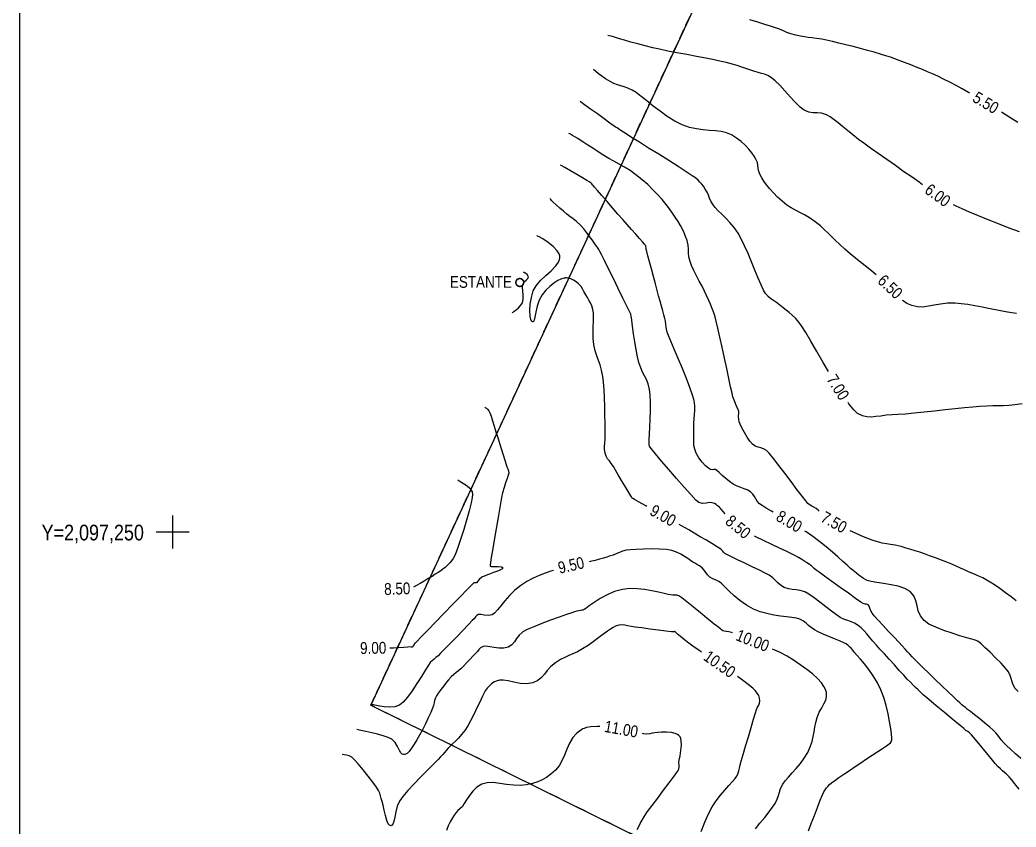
# Model space of a CAD drawing. Header units: metres. Extents: x 587880 to 588453, y 2097032 to 2097560.
# Drawn here: x 587880.5 to 588007.7, y 2097212.4 to 2097315.3 of the extents above; entities that cross this region are included whole.
import ezdxf

# ---------------------------------------------------------------- set-up
doc = ezdxf.new("R2010")
doc.units = ezdxf.units.M
doc.header["$LTSCALE"] = 5
doc.header["$MEASUREMENT"] = 0
doc.linetypes.add('DASHED2', pattern=[0.375, 0.25, -0.125])
for name, color, linetype in [('1', 7, 'Continuous'), ('CONT-MJR', 24, 'Continuous'), ('CONT-MNR', 44, 'Continuous'), ('COORDS', 7, 'Continuous'), ('ESTANTE', 7, 'Continuous'), ('POLIGONO DE ESCRITURAS', 7, 'DASHED2'), ('POLIGONO DE PROPIEDAD', 1, 'Continuous'), ('TEXTOS', 7, 'Continuous')]:
    doc.layers.add(name, color=color, linetype=linetype)
doc.styles.add('style1', font='ARIALN.TTF', dxfattribs={"height": 1.5})

# ---------------------------------------------------------------- blocks, each defined once
blk = doc.blocks.new('POLÍGONO ESCRITURA CUYUTLÁN')
for p, q in [((0, 63.29), (74.96, 353.15)), ((222.35, 0), (0, 63.29))]:
    blk.add_line(p, q)

msp = doc.modelspace()

# ---------------------------------------------------------------- linework, layer by layer
at = {"layer": '1'}
msp.add_line((587880.49, 2097031.558), (587880.49, 2097559.969), dxfattribs=at)
at = {"layer": 'CONT-MJR', "flags": 128}
for points, elevation in [([(587982.523, 2097252.672), (587982.409, 2097252.779), (587982.143, 2097252.998), (587981.847, 2097253.184), (587981.6, 2097253.308), (587981.361, 2097253.438), (587981.088, 2097253.646), (587980.823, 2097253.955), (587980.335, 2097254.583), (587979.687, 2097255.439), (587978.938, 2097256.435), (587978.149, 2097257.482), (587977.38, 2097258.49), (587976.692, 2097259.371), (587976.146, 2097260.035), (587975.801, 2097260.394), (587975.417, 2097260.627), (587975.058, 2097260.748), (587974.712, 2097260.833), (587974.364, 2097260.962), (587974.002, 2097261.211), (587973.669, 2097261.589), (587973.314, 2097262.113), (587972.969, 2097262.701), (587972.667, 2097263.272), (587972.439, 2097263.746), (587972.316, 2097264.043), (587972.246, 2097264.383), (587972.236, 2097264.676), (587972.238, 2097264.916), (587972.244, 2097265.087), (587972.256, 2097265.223), (587972.242, 2097265.39), (587972.177, 2097265.579), (587972.045, 2097265.884), (587971.873, 2097266.279), (587971.689, 2097266.736), (587971.518, 2097267.229), (587971.402, 2097267.686), (587971.219, 2097268.495), (587970.983, 2097269.573), (587970.712, 2097270.834), (587970.422, 2097272.191), (587970.127, 2097273.561), (587969.845, 2097274.857), (587969.591, 2097275.994), (587969.381, 2097276.887), (587969.231, 2097277.449), (587969.022, 2097278.09), (587968.836, 2097278.592), (587968.646, 2097279.045), (587968.426, 2097279.536), (587968.15, 2097280.152), (587967.887, 2097280.707), (587967.564, 2097281.336), (587967.21, 2097282.01), (587966.852, 2097282.695), (587966.519, 2097283.361), (587966.239, 2097283.977), (587966.041, 2097284.51), (587965.901, 2097285.111), (587965.854, 2097285.607), (587965.838, 2097286.069), (587965.79, 2097286.565), (587965.648, 2097287.164), (587965.472, 2097287.691), (587965.287, 2097288.17), (587965.078, 2097288.629), (587964.829, 2097289.096), (587964.526, 2097289.601), (587964.153, 2097290.171), (587963.814, 2097290.66), (587963.419, 2097291.2), (587962.968, 2097291.781), (587962.463, 2097292.392), (587961.907, 2097293.023), (587961.299, 2097293.664), (587960.643, 2097294.304), (587959.938, 2097294.933), (587959.134, 2097295.575), (587958.38, 2097296.105), (587957.665, 2097296.55), (587956.983, 2097296.937), (587956.324, 2097297.296), (587955.68, 2097297.653), (587955.042, 2097298.037), (587954.312, 2097298.504), (587953.625, 2097298.946), (587952.999, 2097299.349), (587952.456, 2097299.699), (587952.014, 2097299.981), (587951.695, 2097300.181), (587951.339, 2097300.394), (587951.027, 2097300.575), (587950.762, 2097300.726), (587950.546, 2097300.85)], 7.5), ([(588007.678, 2097241.215), (588007.037, 2097241.707), (588006.323, 2097242.243), (588005.598, 2097242.773), (588004.92, 2097243.246), (588004.349, 2097243.613), (588003.829, 2097243.914), (588003.394, 2097244.141), (588003, 2097244.326), (588002.599, 2097244.499), (588002.145, 2097244.691), (588001.591, 2097244.932), (588001.067, 2097245.167), (588000.545, 2097245.399), (588000.009, 2097245.634), (587999.441, 2097245.875), (587998.824, 2097246.128), (587998.14, 2097246.397), (587997.373, 2097246.687), (587996.616, 2097246.966), (587995.951, 2097247.204), (587995.35, 2097247.411), (587994.781, 2097247.598), (587994.214, 2097247.773), (587993.619, 2097247.947), (587992.965, 2097248.129), (587992.239, 2097248.305), (587991.638, 2097248.415), (587991.102, 2097248.497), (587990.569, 2097248.588), (587989.979, 2097248.725), (587989.271, 2097248.945), (587988.617, 2097249.195), (587987.864, 2097249.518), (587987.059, 2097249.889), (587986.487, 2097250.166)], 7.5), ([(587971.443, 2097237.121), (587971.336, 2097237.158), (587970.978, 2097237.254), (587970.651, 2097237.315), (587970.385, 2097237.36), (587970.214, 2097237.407), (587970.058, 2097237.515), (587969.912, 2097237.648), (587969.732, 2097237.782), (587969.478, 2097237.969), (587969.172, 2097238.2), (587968.839, 2097238.472), (587968.198, 2097239.004), (587967.371, 2097239.689), (587966.477, 2097240.423), (587965.638, 2097241.099), (587964.975, 2097241.611), (587964.608, 2097241.854), (587964.333, 2097241.937), (587964.101, 2097241.956), (587963.858, 2097241.952), (587963.555, 2097241.967), (587963.251, 2097242.03), (587962.72, 2097242.16), (587962.008, 2097242.327), (587961.164, 2097242.502), (587960.233, 2097242.654), (587959.264, 2097242.753), (587958.302, 2097242.77), (587957.395, 2097242.674), (587956.408, 2097242.399), (587955.452, 2097241.988), (587954.564, 2097241.503), (587953.786, 2097241.009), (587953.157, 2097240.567), (587952.717, 2097240.243), (587952.506, 2097240.098), (587952.347, 2097240.041), (587952.216, 2097240.006), (587952.05, 2097239.967), (587951.835, 2097239.924), (587951.584, 2097239.878), (587951.282, 2097239.803), (587950.944, 2097239.692), (587950.25, 2097239.456), (587949.31, 2097239.128), (587948.232, 2097238.74), (587947.123, 2097238.327), (587946.091, 2097237.921), (587945.246, 2097237.555), (587944.694, 2097237.263), (587944.217, 2097236.851), (587943.897, 2097236.416), (587943.626, 2097235.993), (587943.296, 2097235.614), (587942.8, 2097235.313), (587942.247, 2097235.187), (587941.641, 2097235.192), (587941.029, 2097235.271), (587940.458, 2097235.368), (587939.975, 2097235.427), (587939.626, 2097235.392), (587939.305, 2097235.22), (587939.085, 2097235.006), (587938.882, 2097234.75), (587938.613, 2097234.449), (587938.31, 2097234.14), (587937.947, 2097233.758), (587937.557, 2097233.344), (587937.169, 2097232.943), (587936.817, 2097232.596), (587936.462, 2097232.286), (587936.171, 2097232.06), (587935.884, 2097231.83), (587935.542, 2097231.509), (587935.212, 2097231.158), (587934.96, 2097230.858), (587934.724, 2097230.549), (587934.443, 2097230.17), (587934.142, 2097229.771), (587933.889, 2097229.426), (587933.684, 2097229.117), (587933.53, 2097228.824), (587933.425, 2097228.497), (587933.383, 2097228.218), (587933.298, 2097227.88), (587933.166, 2097227.541), (587932.932, 2097226.981), (587932.622, 2097226.278), (587932.262, 2097225.51), (587931.879, 2097224.755), (587931.499, 2097224.09), (587931.143, 2097223.494), (587930.81, 2097222.919), (587930.491, 2097222.404), (587930.176, 2097221.988), (587929.921, 2097221.752), (587929.725, 2097221.645), (587929.59, 2097221.612), (587929.521, 2097221.608), (587929.442, 2097221.614), (587929.3, 2097221.663), (587929.124, 2097221.814), (587928.928, 2097222.125), (587928.693, 2097222.618), (587928.397, 2097223.13), (587927.964, 2097223.556), (587927.492, 2097223.794), (587926.868, 2097224.011), (587926.151, 2097224.207), (587925.397, 2097224.383), (587924.666, 2097224.542), (587924.015, 2097224.684), (587923.502, 2097224.811)], 10), ([(587974.378, 2097212.131), (587974.965, 2097212.856), (587975.564, 2097213.598), (587976.121, 2097214.302), (587976.58, 2097214.915), (587976.889, 2097215.382), (587977.155, 2097215.925), (587977.315, 2097216.385), (587977.44, 2097216.817), (587977.601, 2097217.276), (587977.87, 2097217.816), (587978.181, 2097218.261), (587978.595, 2097218.744), (587979.08, 2097219.268), (587979.602, 2097219.839), (587980.127, 2097220.461), (587980.621, 2097221.138), (587981.051, 2097221.874), (587981.378, 2097222.606), (587981.606, 2097223.278), (587981.764, 2097223.906), (587981.881, 2097224.508), (587981.985, 2097225.099), (587982.105, 2097225.697), (587982.27, 2097226.319), (587982.536, 2097226.995), (587982.84, 2097227.561), (587983.131, 2097228.063), (587983.357, 2097228.548), (587983.458, 2097228.953), (587983.469, 2097229.284), (587983.44, 2097229.522), (587983.414, 2097229.648), (587983.384, 2097229.758), (587983.303, 2097229.978), (587983.132, 2097230.31), (587982.818, 2097230.757), (587982.301, 2097231.321), (587981.665, 2097231.893), (587980.929, 2097232.474), (587980.112, 2097233.064), (587979.234, 2097233.664), (587978.425, 2097234.15), (587977.444, 2097234.656), (587976.577, 2097235.06)], 10)]:
    msp.add_lwpolyline(points, dxfattribs=dict(at, elevation=elevation))
at = {"layer": 'CONT-MNR', "flags": 128}
for points, elevation in [([(588001.77, 2097305.954), (588001.561, 2097306.075), (588000.773, 2097306.521), (588000.01, 2097306.939), (587999.27, 2097307.328), (587998.408, 2097307.765), (587997.667, 2097308.127), (587997.002, 2097308.436), (587996.368, 2097308.714), (587995.72, 2097308.984), (587995.014, 2097309.268), (587994.204, 2097309.587), (587993.412, 2097309.897), (587992.75, 2097310.15), (587992.166, 2097310.363), (587991.605, 2097310.556), (587991.013, 2097310.747), (587990.336, 2097310.954), (587989.52, 2097311.197), (587988.688, 2097311.434), (587987.793, 2097311.675), (587986.867, 2097311.914), (587985.94, 2097312.144), (587985.043, 2097312.359), (587984.209, 2097312.552), (587983.467, 2097312.716), (587982.849, 2097312.845), (587982.186, 2097312.961), (587981.621, 2097313.035), (587981.115, 2097313.088), (587980.628, 2097313.144), (587980.118, 2097313.225), (587979.545, 2097313.353), (587978.904, 2097313.54), (587978.405, 2097313.724), (587977.955, 2097313.914), (587977.462, 2097314.121), (587976.832, 2097314.352), (587976.304, 2097314.523), (587975.567, 2097314.749), (587974.674, 2097315.018), (587973.678, 2097315.317)], 5.5), ([(587995.726, 2097294.301), (587995.28, 2097294.61), (587994.373, 2097295.242), (587993.347, 2097295.96), (587992.252, 2097296.729), (587991.141, 2097297.511), (587990.063, 2097298.272), (587989.072, 2097298.977), (587988.217, 2097299.588), (587987.55, 2097300.071), (587986.798, 2097300.644), (587986.121, 2097301.194), (587985.508, 2097301.71), (587984.945, 2097302.179), (587984.419, 2097302.592), (587983.92, 2097302.937), (587983.433, 2097303.202), (587982.809, 2097303.407), (587982.265, 2097303.467), (587981.751, 2097303.484), (587981.22, 2097303.56), (587980.623, 2097303.795), (587980.1, 2097304.179), (587979.481, 2097304.773), (587978.809, 2097305.495), (587978.128, 2097306.258), (587977.479, 2097306.978), (587976.906, 2097307.569), (587976.451, 2097307.947), (587975.97, 2097308.219), (587975.557, 2097308.388), (587975.157, 2097308.505), (587974.713, 2097308.622), (587974.168, 2097308.788), (587973.664, 2097308.962), (587973.159, 2097309.136), (587972.63, 2097309.312), (587972.056, 2097309.493), (587971.415, 2097309.681), (587970.683, 2097309.876), (587970.021, 2097310.029), (587969.121, 2097310.214), (587968.045, 2097310.424), (587966.853, 2097310.651), (587965.606, 2097310.887), (587964.364, 2097311.124), (587963.188, 2097311.353), (587962.139, 2097311.568), (587961.278, 2097311.76), (587960.313, 2097312), (587959.364, 2097312.252), (587958.472, 2097312.5), (587957.677, 2097312.729), (587957.019, 2097312.924), (587956.538, 2097313.067), (587956.275, 2097313.145), (587955.971, 2097313.229), (587955.723, 2097313.298), (587955.53, 2097313.352)], 6), ([(587989.795, 2097282.81), (587989.221, 2097283.272), (587988.542, 2097283.815), (587987.851, 2097284.37), (587987.158, 2097284.933), (587986.474, 2097285.499), (587985.81, 2097286.066), (587985.144, 2097286.665), (587984.601, 2097287.187), (587984.131, 2097287.66), (587983.685, 2097288.109), (587983.214, 2097288.559), (587982.668, 2097289.038), (587981.998, 2097289.57), (587981.291, 2097290.065), (587980.653, 2097290.445), (587980.063, 2097290.755), (587979.501, 2097291.039), (587978.948, 2097291.341), (587978.382, 2097291.707), (587977.784, 2097292.18), (587977.195, 2097292.724), (587976.668, 2097293.264), (587976.206, 2097293.792), (587975.806, 2097294.296), (587975.47, 2097294.766), (587975.197, 2097295.191), (587974.988, 2097295.563), (587974.814, 2097296.002), (587974.743, 2097296.386), (587974.704, 2097296.751), (587974.625, 2097297.128), (587974.436, 2097297.553), (587974.208, 2097297.919), (587973.91, 2097298.349), (587973.539, 2097298.818), (587973.094, 2097299.306), (587972.576, 2097299.791), (587971.982, 2097300.25), (587971.312, 2097300.661), (587970.674, 2097300.926), (587969.996, 2097301.082), (587969.278, 2097301.168), (587968.518, 2097301.226), (587967.716, 2097301.292), (587966.87, 2097301.408), (587965.98, 2097301.613), (587965.043, 2097301.946), (587964.082, 2097302.424), (587963.132, 2097303.01), (587962.21, 2097303.66), (587961.335, 2097304.331), (587960.524, 2097304.98), (587959.796, 2097305.564), (587959.169, 2097306.04), (587958.661, 2097306.363), (587958.111, 2097306.621), (587957.628, 2097306.798), (587957.185, 2097306.931), (587956.754, 2097307.058), (587956.311, 2097307.216), (587955.829, 2097307.444), (587955.261, 2097307.783), (587954.773, 2097308.126), (587954.355, 2097308.453), (587953.998, 2097308.745), (587953.692, 2097308.984)], 6.5), ([(587983.704, 2097270.462), (587983.034, 2097271.602), (587982.21, 2097273.022), (587981.453, 2097274.33), (587980.798, 2097275.445), (587980.278, 2097276.29), (587979.929, 2097276.784), (587979.485, 2097277.267), (587979.07, 2097277.661), (587978.676, 2097277.994), (587978.29, 2097278.295), (587977.904, 2097278.592), (587977.508, 2097278.914), (587977.064, 2097279.257), (587976.687, 2097279.508), (587976.346, 2097279.74), (587976.012, 2097280.023), (587975.654, 2097280.43), (587975.407, 2097280.851), (587975.093, 2097281.526), (587974.726, 2097282.392), (587974.321, 2097283.386), (587973.889, 2097284.447), (587973.444, 2097285.513), (587973.001, 2097286.521), (587972.571, 2097287.409), (587972.168, 2097288.114), (587971.657, 2097288.833), (587971.126, 2097289.47), (587970.598, 2097290.033), (587970.096, 2097290.532), (587969.643, 2097290.976), (587969.26, 2097291.375), (587968.972, 2097291.738), (587968.704, 2097292.19), (587968.523, 2097292.589), (587968.376, 2097292.96), (587968.213, 2097293.332), (587967.983, 2097293.728), (587967.733, 2097294.091), (587967.519, 2097294.374), (587967.305, 2097294.618), (587967.051, 2097294.865), (587966.72, 2097295.155), (587966.318, 2097295.443), (587965.557, 2097295.944), (587964.528, 2097296.604), (587963.322, 2097297.365), (587962.032, 2097298.174), (587960.749, 2097298.975), (587959.565, 2097299.711), (587958.572, 2097300.329), (587957.86, 2097300.772), (587957.522, 2097300.985), (587957.215, 2097301.193), (587956.93, 2097301.392), (587956.718, 2097301.541), (587956.63, 2097301.603), (587956.537, 2097301.638), (587956.335, 2097301.784), (587955.807, 2097302.163), (587955.061, 2097302.701), (587954.201, 2097303.32), (587953.333, 2097303.946), (587952.561, 2097304.502), (587951.993, 2097304.912)], 7), ([(588007.883, 2097302.241), (588006.86, 2097302.88), (588005.903, 2097303.47), (588005.791, 2097303.538)], 5.5), ([(587976.666, 2097252.519), (587976.42, 2097252.66), (587975.75, 2097253.05), (587975.239, 2097253.368), (587974.921, 2097253.6), (587974.621, 2097253.922), (587974.422, 2097254.225), (587974.256, 2097254.518), (587974.051, 2097254.809), (587973.739, 2097255.109), (587973.346, 2097255.355), (587972.941, 2097255.521), (587972.51, 2097255.663), (587972.042, 2097255.842), (587971.525, 2097256.114), (587971.06, 2097256.441), (587970.591, 2097256.824), (587970.148, 2097257.216), (587969.76, 2097257.568), (587969.456, 2097257.833), (587969.265, 2097257.962), (587969.042, 2097257.982), (587968.844, 2097257.944), (587968.632, 2097257.975), (587968.397, 2097258.13), (587968.02, 2097258.445), (587967.579, 2097258.892), (587967.149, 2097259.439), (587966.804, 2097260.058), (587966.627, 2097260.569), (587966.539, 2097261.046), (587966.511, 2097261.521), (587966.517, 2097262.024), (587966.529, 2097262.586), (587966.52, 2097263.238), (587966.522, 2097263.887), (587966.565, 2097264.45), (587966.619, 2097264.975), (587966.655, 2097265.508), (587966.641, 2097266.098), (587966.549, 2097266.792), (587966.363, 2097267.471), (587966.023, 2097268.434), (587965.574, 2097269.589), (587965.061, 2097270.846), (587964.53, 2097272.114), (587964.026, 2097273.302), (587963.594, 2097274.321), (587963.28, 2097275.079), (587963.128, 2097275.486), (587963.04, 2097275.873), (587962.999, 2097276.181), (587962.965, 2097276.492), (587962.896, 2097276.885), (587962.812, 2097277.239), (587962.697, 2097277.681), (587962.555, 2097278.201), (587962.392, 2097278.79), (587962.213, 2097279.439), (587962.024, 2097280.139), (587961.847, 2097280.799), (587961.621, 2097281.643), (587961.367, 2097282.589), (587961.107, 2097283.558), (587960.864, 2097284.468), (587960.659, 2097285.239), (587960.514, 2097285.79), (587960.45, 2097286.042), (587960.416, 2097286.242), (587960.395, 2097286.41), (587960.383, 2097286.493), (587960.355, 2097286.555), (587960.323, 2097286.614), (587960.226, 2097286.725), (587959.969, 2097287.015), (587959.586, 2097287.447), (587959.109, 2097287.985), (587958.571, 2097288.592), (587958.005, 2097289.231), (587957.445, 2097289.866), (587956.837, 2097290.556), (587956.148, 2097291.339), (587955.439, 2097292.146), (587954.772, 2097292.904), (587954.211, 2097293.543), (587953.817, 2097293.993), (587953.652, 2097294.182), (587953.567, 2097294.297), (587953.477, 2097294.407), (587953.393, 2097294.488), (587953.284, 2097294.579), (587953.145, 2097294.681), (587952.878, 2097294.844), (587952.313, 2097295.176), (587951.572, 2097295.607), (587950.776, 2097296.069), (587950.049, 2097296.492), (587949.51, 2097296.805)], 8), ([(587970.512, 2097252.313), (587970.309, 2097252.561), (587970.015, 2097252.919), (587969.794, 2097253.148), (587969.556, 2097253.348), (587969.362, 2097253.502), (587969.154, 2097253.623), (587968.875, 2097253.727), (587968.508, 2097253.748), (587968.089, 2097253.685), (587967.634, 2097253.652), (587967.164, 2097253.762), (587966.785, 2097254.078), (587966.125, 2097254.76), (587965.271, 2097255.703), (587964.308, 2097256.802), (587963.321, 2097257.951), (587962.397, 2097259.046), (587961.621, 2097259.98), (587961.079, 2097260.65), (587960.857, 2097260.95), (587960.8, 2097261.154), (587960.798, 2097261.335), (587960.802, 2097261.561), (587960.813, 2097261.859), (587960.847, 2097262.489), (587960.892, 2097263.361), (587960.935, 2097264.385), (587960.966, 2097265.47), (587960.971, 2097266.527), (587960.938, 2097267.465), (587960.857, 2097268.194), (587960.684, 2097268.891), (587960.471, 2097269.442), (587960.232, 2097269.92), (587959.98, 2097270.398), (587959.732, 2097270.946), (587959.501, 2097271.638), (587959.333, 2097272.353), (587959.16, 2097273.258), (587958.99, 2097274.264), (587958.833, 2097275.285), (587958.695, 2097276.234), (587958.586, 2097277.021), (587958.514, 2097277.56), (587958.487, 2097277.763), (587958.463, 2097277.814), (587958.438, 2097277.864), (587958.31, 2097278.126), (587957.968, 2097278.824), (587957.472, 2097279.835), (587956.88, 2097281.042), (587956.251, 2097282.322), (587955.642, 2097283.557), (587955.114, 2097284.625), (587954.723, 2097285.408), (587954.529, 2097285.784), (587954.381, 2097286.034), (587954.258, 2097286.225), (587954.127, 2097286.411), (587953.957, 2097286.648), (587953.782, 2097286.899), (587953.532, 2097287.257), (587953.22, 2097287.69), (587952.858, 2097288.166), (587952.459, 2097288.653), (587952.035, 2097289.12), (587951.55, 2097289.585), (587951.115, 2097289.945), (587950.706, 2097290.252), (587950.299, 2097290.557), (587949.867, 2097290.911), (587949.405, 2097291.322), (587948.958, 2097291.731), (587948.577, 2097292.088), (587948.352, 2097292.301), (587948.247, 2097292.402), (587948.214, 2097292.434), (587948.209, 2097292.439), (587948.209, 2097292.45), (587948.214, 2097292.491), (587948.218, 2097292.519)], 8.5), ([(588008.081, 2097288.269), (588006.753, 2097288.766), (588005.41, 2097289.288), (588004.094, 2097289.816), (588002.85, 2097290.328), (588001.721, 2097290.805), (588000.753, 2097291.227), (587999.99, 2097291.572), (587999.664, 2097291.729)], 6), ([(587960.539, 2097253.243), (587960.408, 2097253.316), (587959.534, 2097253.803), (587958.941, 2097254.134), (587958.717, 2097254.259), (587958.659, 2097254.317), (587958.606, 2097254.379), (587958.547, 2097254.477), (587958.465, 2097254.62), (587958.349, 2097254.814), (587958.082, 2097255.262), (587957.714, 2097255.88), (587957.295, 2097256.581), (587956.876, 2097257.281), (587956.509, 2097257.895), (587956.243, 2097258.337), (587955.975, 2097258.738), (587955.732, 2097259.058), (587955.518, 2097259.349), (587955.335, 2097259.663), (587955.19, 2097260.054), (587955.104, 2097260.537), (587955.118, 2097260.935), (587955.169, 2097261.344), (587955.193, 2097261.86), (587955.189, 2097262.284), (587955.186, 2097262.978), (587955.179, 2097263.876), (587955.167, 2097264.912), (587955.146, 2097266.019), (587955.113, 2097267.132), (587955.066, 2097268.184), (587955.001, 2097269.11), (587954.916, 2097269.843), (587954.75, 2097270.657), (587954.552, 2097271.309), (587954.338, 2097271.88), (587954.124, 2097272.451), (587953.927, 2097273.103), (587953.764, 2097273.917), (587953.68, 2097274.699), (587953.654, 2097275.456), (587953.665, 2097276.173), (587953.691, 2097276.838), (587953.71, 2097277.437), (587953.7, 2097277.957), (587953.639, 2097278.384), (587953.495, 2097278.854), (587953.325, 2097279.237), (587953.136, 2097279.573), (587952.932, 2097279.898), (587952.716, 2097280.253), (587952.495, 2097280.675), (587952.324, 2097281.014), (587952.121, 2097281.319), (587951.801, 2097281.637), (587951.481, 2097281.898), (587951.16, 2097282.123), (587950.824, 2097282.294), (587950.535, 2097282.379), (587950.3, 2097282.405), (587950.134, 2097282.402), (587950.047, 2097282.394), (587949.973, 2097282.383), (587949.813, 2097282.347), (587949.552, 2097282.257), (587949.172, 2097282.074), (587948.661, 2097281.751), (587948.136, 2097281.331), (587947.62, 2097280.826), (587947.138, 2097280.244), (587946.763, 2097279.556), (587946.519, 2097278.789), (587946.36, 2097278.038), (587946.239, 2097277.396), (587946.14, 2097277.025), (587946.048, 2097276.862), (587945.973, 2097276.819), (587945.93, 2097276.819), (587945.887, 2097276.834), (587945.809, 2097276.907), (587945.713, 2097277.11), (587945.628, 2097277.529), (587945.593, 2097278.232), (587945.642, 2097279.059), (587945.779, 2097279.927), (587946.01, 2097280.754), (587946.38, 2097281.418), (587946.949, 2097282.069), (587947.62, 2097282.708), (587948.298, 2097283.33), (587948.889, 2097283.936), (587949.233, 2097284.407), (587949.385, 2097284.751), (587949.424, 2097284.977), (587949.423, 2097285.088), (587949.403, 2097285.218), (587949.316, 2097285.478), (587949.079, 2097285.866), (587948.618, 2097286.363), (587947.921, 2097286.922), (587947.232, 2097287.375), (587946.791, 2097287.631), (587946.575, 2097287.747), (587946.505, 2097287.783), (587946.496, 2097287.788), (587946.496, 2097287.793), (587946.499, 2097287.817), (587946.501, 2097287.833)], 9), ([(587943.318, 2097277.953), (587943.355, 2097277.988), (587943.439, 2097278.058), (587943.59, 2097278.169), (587943.818, 2097278.332), (587944.121, 2097278.574), (587944.405, 2097278.873), (587944.628, 2097279.247), (587944.731, 2097279.711), (587944.724, 2097280.233), (587944.67, 2097280.757), (587944.633, 2097281.228), (587944.675, 2097281.589), (587944.868, 2097281.901), (587945.124, 2097282.14), (587945.342, 2097282.341), (587945.426, 2097282.543), (587945.249, 2097282.823), (587944.944, 2097283.046), (587944.782, 2097283.137), (587944.783, 2097283.147)], 9.5), ([(588007.722, 2097277.852), (588006.556, 2097278.054), (588005.434, 2097278.264), (588004.362, 2097278.472), (588003.343, 2097278.67), (588002.381, 2097278.849), (588001.48, 2097278.998), (588000.643, 2097279.11), (587999.877, 2097279.175), (587998.893, 2097279.168), (587998.013, 2097279.068), (587997.215, 2097278.925), (587996.474, 2097278.785), (587995.767, 2097278.697), (587995.069, 2097278.71), (587994.357, 2097278.871), (587993.72, 2097279.149), (587993.225, 2097279.479), (587993.165, 2097279.535)], 6.5), ([(587939.843, 2097265.917), (587939.868, 2097265.897), (587939.926, 2097265.855), (587940.031, 2097265.784), (587940.185, 2097265.667), (587940.369, 2097265.461), (587940.488, 2097265.203), (587940.644, 2097264.758), (587940.828, 2097264.175), (587941.036, 2097263.504), (587941.261, 2097262.795), (587941.454, 2097262.192), (587941.689, 2097261.451), (587941.942, 2097260.648), (587942.189, 2097259.858), (587942.408, 2097259.157), (587942.574, 2097258.62), (587942.664, 2097258.323), (587942.769, 2097258.035), (587942.853, 2097257.806), (587942.884, 2097257.518), (587942.828, 2097257.229), (587942.687, 2097256.805), (587942.497, 2097256.273), (587942.293, 2097255.662), (587942.109, 2097254.997), (587941.981, 2097254.38), (587941.793, 2097253.371), (587941.564, 2097252.093), (587941.315, 2097250.669), (587941.068, 2097249.222), (587940.844, 2097247.877), (587940.662, 2097246.755), (587940.562, 2097246.103), (587940.52, 2097245.797), (587940.511, 2097245.696), (587940.512, 2097245.68), (587940.529, 2097245.659), (587940.574, 2097245.633), (587940.665, 2097245.617), (587940.806, 2097245.601), (587941.069, 2097245.593), (587941.53, 2097245.582), (587941.974, 2097245.534), (587942.186, 2097245.413), (587942.017, 2097245.263), (587941.564, 2097245.056), (587940.952, 2097244.821), (587940.31, 2097244.584), (587939.762, 2097244.373), (587939.436, 2097244.217), (587939.133, 2097243.941), (587938.912, 2097243.671), (587938.761, 2097243.522), (587938.563, 2097243.511), (587938.437, 2097243.53), (587938.383, 2097243.486), (587938.333, 2097243.434), (587938.122, 2097243.216), (587937.56, 2097242.636), (587936.734, 2097241.784), (587935.732, 2097240.751), (587934.642, 2097239.627), (587933.553, 2097238.504), (587932.552, 2097237.471), (587931.727, 2097236.62), (587931.167, 2097236.042), (587930.958, 2097235.827), (587930.918, 2097235.793), (587930.878, 2097235.759), (587930.812, 2097235.652), (587930.684, 2097235.456), (587930.566, 2097235.327), (587930.432, 2097235.313), (587930.28, 2097235.33), (587930.027, 2097235.315), (587929.497, 2097235.28), (587928.838, 2097235.236), (587928.197, 2097235.193), (587927.724, 2097235.162)], 9), ([(588008.411, 2097266.35), (588007.492, 2097266.209), (588006.722, 2097266.132), (588006.039, 2097266.099), (588005.384, 2097266.091), (588004.696, 2097266.086), (588003.914, 2097266.065), (588002.979, 2097266.008), (588002.135, 2097265.933), (588001.084, 2097265.827), (587999.882, 2097265.701), (587998.583, 2097265.561), (587997.243, 2097265.418), (587995.916, 2097265.278), (587994.658, 2097265.151), (587993.523, 2097265.046), (587992.567, 2097264.97), (587991.845, 2097264.932), (587991.064, 2097264.88), (587990.378, 2097264.794), (587989.762, 2097264.71), (587989.186, 2097264.665), (587988.624, 2097264.694), (587988.048, 2097264.833), (587987.43, 2097265.119), (587986.936, 2097265.562), (587986.3, 2097266.365), (587986.204, 2097266.505)], 7), ([(587936.376, 2097256.644), (587936.429, 2097256.601), (587936.555, 2097256.513), (587936.784, 2097256.377), (587937.134, 2097256.175), (587937.589, 2097255.876), (587937.914, 2097255.584), (587938.108, 2097255.326), (587938.205, 2097255.132), (587938.241, 2097255.028), (587938.255, 2097254.961), (587938.263, 2097254.779), (587938.227, 2097254.4), (587938.101, 2097253.728), (587937.847, 2097252.689), (587937.518, 2097251.517), (587937.149, 2097250.308), (587936.777, 2097249.156), (587936.438, 2097248.157), (587936.167, 2097247.405), (587936.001, 2097246.997), (587935.793, 2097246.608), (587935.595, 2097246.318), (587935.362, 2097246.053), (587935.048, 2097245.737), (587934.766, 2097245.476), (587934.496, 2097245.261), (587934.213, 2097245.061), (587933.891, 2097244.85), (587933.506, 2097244.598), (587933.098, 2097244.34), (587932.612, 2097244.048), (587932.091, 2097243.744), (587931.578, 2097243.449), (587931.117, 2097243.184), (587930.749, 2097242.97)], 8.5), ([(588008.029, 2097217.201), (588007.498, 2097217.882), (588007.066, 2097218.423), (588006.767, 2097218.771), (588006.45, 2097219.088), (588006.182, 2097219.325), (588005.931, 2097219.535), (588005.663, 2097219.771), (588005.344, 2097220.086), (588004.991, 2097220.485), (588004.482, 2097221.091), (588003.886, 2097221.814), (588003.268, 2097222.568), (588002.696, 2097223.263), (588002.236, 2097223.811), (588001.955, 2097224.124), (588001.697, 2097224.361), (588001.481, 2097224.53), (588001.26, 2097224.694), (588000.982, 2097224.911), (588000.668, 2097225.171), (588000.1, 2097225.642), (587999.357, 2097226.259), (587998.519, 2097226.957), (587997.667, 2097227.669), (587996.878, 2097228.332), (587996.233, 2097228.88), (587995.811, 2097229.246), (587995.418, 2097229.602), (587995.108, 2097229.889), (587994.831, 2097230.156), (587994.533, 2097230.454), (587994.161, 2097230.833), (587993.813, 2097231.198), (587993.329, 2097231.719), (587992.749, 2097232.35), (587992.114, 2097233.046), (587991.464, 2097233.76), (587990.838, 2097234.447), (587990.278, 2097235.061), (587989.824, 2097235.557), (587989.353, 2097236.091), (587988.954, 2097236.573), (587988.599, 2097237.007), (587988.256, 2097237.4), (587987.896, 2097237.758), (587987.49, 2097238.086), (587987.008, 2097238.381), (587986.586, 2097238.558), (587986.177, 2097238.688), (587985.737, 2097238.844), (587985.219, 2097239.098), (587984.724, 2097239.425), (587984.089, 2097239.898), (587983.368, 2097240.457), (587982.614, 2097241.041), (587981.88, 2097241.592), (587981.217, 2097242.048), (587980.68, 2097242.349), (587980.089, 2097242.548), (587979.573, 2097242.627), (587979.089, 2097242.664), (587978.597, 2097242.739), (587978.056, 2097242.931), (587977.573, 2097243.212), (587977.225, 2097243.505), (587976.925, 2097243.811), (587976.587, 2097244.133), (587976.125, 2097244.473), (587975.626, 2097244.754), (587974.882, 2097245.13), (587973.986, 2097245.565), (587973.03, 2097246.019), (587972.108, 2097246.453), (587971.311, 2097246.829), (587970.734, 2097247.108), (587970.468, 2097247.251), (587970.316, 2097247.41), (587970.218, 2097247.563), (587970.071, 2097247.728), (587969.848, 2097247.884), (587969.417, 2097248.157), (587968.824, 2097248.518), (587968.116, 2097248.942), (587967.341, 2097249.401), (587966.545, 2097249.868), (587965.861, 2097250.261), (587964.923, 2097250.792), (587964.634, 2097250.954)], 9), ([(588008.273, 2097221.092), (588007.585, 2097221.712), (588006.956, 2097222.283), (588006.441, 2097222.761), (588006.095, 2097223.1), (588005.768, 2097223.467), (588005.528, 2097223.776), (588005.314, 2097224.064), (588005.068, 2097224.367), (588004.732, 2097224.723), (588004.289, 2097225.121), (588003.687, 2097225.618), (588003.015, 2097226.153), (588002.362, 2097226.664), (588001.816, 2097227.089), (588001.466, 2097227.367), (588001.183, 2097227.597), (588000.963, 2097227.776), (588000.745, 2097227.959), (588000.472, 2097228.2), (588000.189, 2097228.463), (587999.668, 2097228.956), (587998.974, 2097229.616), (587998.172, 2097230.384), (587997.324, 2097231.196), (587996.497, 2097231.993), (587995.753, 2097232.713), (587995.158, 2097233.294), (587994.775, 2097233.675), (587994.38, 2097234.086), (587994.072, 2097234.42), (587993.796, 2097234.728), (587993.494, 2097235.067), (587993.109, 2097235.49), (587992.68, 2097235.95), (587992.08, 2097236.586), (587991.389, 2097237.319), (587990.685, 2097238.07), (587990.048, 2097238.757), (587989.558, 2097239.303), (587989.292, 2097239.626), (587989.115, 2097239.953), (587988.998, 2097240.264), (587988.898, 2097240.524), (587988.774, 2097240.7), (587988.58, 2097240.789), (587988.381, 2097240.804), (587988.151, 2097240.863), (587987.835, 2097241.067), (587987.16, 2097241.535), (587986.242, 2097242.182), (587985.199, 2097242.923), (587984.15, 2097243.672), (587983.212, 2097244.346), (587982.503, 2097244.858), (587982.141, 2097245.125), (587981.894, 2097245.328), (587981.71, 2097245.496), (587981.524, 2097245.661), (587981.273, 2097245.856), (587981.004, 2097246.043), (587980.685, 2097246.251), (587980.314, 2097246.48), (587979.889, 2097246.73), (587979.408, 2097247.003), (587978.978, 2097247.222), (587978.297, 2097247.546), (587977.434, 2097247.951), (587976.455, 2097248.41), (587975.429, 2097248.898), (587974.423, 2097249.389), (587974.253, 2097249.475)], 8.5), ([(588007.91, 2097229.658), (588007.535, 2097230.053), (588007.271, 2097230.495), (588007.135, 2097230.899), (588007.045, 2097231.295), (588006.92, 2097231.712), (588006.676, 2097232.177), (588006.309, 2097232.638), (588005.736, 2097233.256), (588005.049, 2097233.952), (588004.335, 2097234.648), (588003.684, 2097235.264), (588003.186, 2097235.721), (588002.93, 2097235.941), (588002.722, 2097236.071), (588002.541, 2097236.15), (588002.309, 2097236.243), (588002.005, 2097236.336), (588001.368, 2097236.515), (588000.492, 2097236.767), (587999.475, 2097237.08), (587998.413, 2097237.442), (587997.401, 2097237.839), (587996.536, 2097238.259), (587995.913, 2097238.689), (587995.435, 2097239.29), (587995.177, 2097239.928), (587995.029, 2097240.581), (587994.878, 2097241.225), (587994.613, 2097241.838), (587994.121, 2097242.399), (587993.458, 2097242.79), (587992.621, 2097243.074), (587991.691, 2097243.279), (587990.747, 2097243.431), (587989.869, 2097243.555), (587989.137, 2097243.679), (587988.631, 2097243.828), (587988.193, 2097244.055), (587987.861, 2097244.271), (587987.572, 2097244.498), (587987.263, 2097244.76), (587986.871, 2097245.076), (587986.532, 2097245.36), (587986.086, 2097245.757), (587985.544, 2097246.249), (587984.915, 2097246.815), (587984.207, 2097247.435), (587983.431, 2097248.091), (587982.594, 2097248.761), (587981.708, 2097249.427), (587980.858, 2097250.013), (587980.696, 2097250.116)], 8), ([(587981.14, 2097211.876), (587981.508, 2097212.81), (587981.91, 2097213.843), (587982.307, 2097214.868), (587982.664, 2097215.78), (587982.944, 2097216.473), (587983.111, 2097216.841), (587983.282, 2097217.127), (587983.433, 2097217.343), (587983.606, 2097217.542), (587983.843, 2097217.776), (587984.096, 2097217.983), (587984.508, 2097218.285), (587985.047, 2097218.664), (587985.681, 2097219.1), (587986.378, 2097219.575), (587987.107, 2097220.069), (587987.834, 2097220.564), (587988.564, 2097221.056), (587989.296, 2097221.539), (587989.991, 2097221.993), (587990.61, 2097222.397), (587991.115, 2097222.729), (587991.466, 2097222.968), (587991.626, 2097223.095), (587991.718, 2097223.224), (587991.768, 2097223.348), (587991.792, 2097223.506), (587991.782, 2097223.731), (587991.736, 2097224.23), (587991.648, 2097224.946), (587991.514, 2097225.825), (587991.328, 2097226.811), (587991.084, 2097227.848), (587990.778, 2097228.882), (587990.403, 2097229.856), (587989.947, 2097230.767), (587989.424, 2097231.634), (587988.868, 2097232.439), (587988.314, 2097233.165), (587987.795, 2097233.794), (587987.347, 2097234.306), (587987.002, 2097234.686), (587986.795, 2097234.913), (587986.582, 2097235.162), (587986.409, 2097235.353), (587986.219, 2097235.525), (587985.958, 2097235.715), (587985.649, 2097235.877), (587985.13, 2097236.105), (587984.474, 2097236.38), (587983.754, 2097236.679), (587983.041, 2097236.982), (587982.409, 2097237.266), (587981.928, 2097237.51), (587981.48, 2097237.806), (587981.147, 2097238.086), (587980.85, 2097238.353), (587980.51, 2097238.609), (587980.046, 2097238.858), (587979.618, 2097238.989), (587979.04, 2097239.09), (587978.345, 2097239.179), (587977.561, 2097239.278), (587976.718, 2097239.406), (587975.846, 2097239.583), (587974.975, 2097239.831), (587974.135, 2097240.169), (587973.237, 2097240.672), (587972.412, 2097241.255), (587971.672, 2097241.87), (587971.028, 2097242.467), (587970.492, 2097242.994), (587970.073, 2097243.404), (587969.784, 2097243.644), (587969.44, 2097243.825), (587969.149, 2097243.931), (587968.866, 2097244.047), (587968.547, 2097244.252), (587968.259, 2097244.537), (587968.049, 2097244.834), (587967.843, 2097245.136), (587967.563, 2097245.434), (587967.261, 2097245.668), (587967.002, 2097245.823), (587966.73, 2097245.961), (587966.388, 2097246.147), (587966.095, 2097246.342), (587965.744, 2097246.598), (587965.333, 2097246.886), (587964.86, 2097247.176), (587964.323, 2097247.438), (587963.72, 2097247.644), (587963.038, 2097247.757), (587962.143, 2097247.817), (587961.135, 2097247.833), (587960.108, 2097247.816), (587959.161, 2097247.775), (587958.39, 2097247.721), (587957.892, 2097247.662), (587957.413, 2097247.547), (587957.049, 2097247.403), (587956.687, 2097247.238), (587956.216, 2097247.06), (587955.83, 2097246.936), (587955.416, 2097246.807), (587954.966, 2097246.671), (587954.469, 2097246.528), (587953.916, 2097246.377), (587953.299, 2097246.218), (587953.154, 2097246.186)], 9.5), ([(587948.589, 2097245.103), (587948.275, 2097245.002), (587947.537, 2097244.745), (587946.777, 2097244.446), (587946.001, 2097244.092), (587945.212, 2097243.668), (587944.414, 2097243.16), (587943.659, 2097242.56), (587942.992, 2097241.9), (587942.407, 2097241.229), (587941.899, 2097240.596), (587941.462, 2097240.051), (587941.092, 2097239.642), (587940.781, 2097239.417), (587940.271, 2097239.326), (587939.769, 2097239.38), (587939.336, 2097239.464), (587939.031, 2097239.461), (587938.81, 2097239.33), (587938.66, 2097239.157), (587938.473, 2097238.941), (587938.224, 2097238.687), (587937.715, 2097238.159), (587937.029, 2097237.447), (587936.25, 2097236.639), (587935.463, 2097235.823), (587934.751, 2097235.087), (587934.197, 2097234.521), (587933.887, 2097234.212), (587933.604, 2097233.968), (587933.371, 2097233.792), (587933.143, 2097233.61), (587932.879, 2097233.351), (587932.641, 2097233.016), (587932.252, 2097232.397), (587931.75, 2097231.585), (587931.176, 2097230.674), (587930.569, 2097229.757), (587929.968, 2097228.927), (587929.413, 2097228.277), (587928.944, 2097227.901), (587928.338, 2097227.708), (587927.668, 2097227.658), (587927.009, 2097227.702), (587926.431, 2097227.793), (587926.009, 2097227.883), (587925.814, 2097227.926), (587925.636, 2097227.936), (587925.521, 2097227.947), (587925.44, 2097227.968), (587925.372, 2097227.989)], 9.5), ([(587967.513, 2097234.678), (587967.405, 2097234.744), (587966.956, 2097235.036), (587966.404, 2097235.423), (587965.865, 2097235.828), (587965.323, 2097236.257), (587964.821, 2097236.665), (587964.406, 2097237.011), (587964.165, 2097237.213), (587964.053, 2097237.306), (587964.017, 2097237.335), (587964.011, 2097237.339), (587964.005, 2097237.336), (587963.988, 2097237.319), (587963.958, 2097237.281), (587963.924, 2097237.246), (587963.654, 2097237.277), (587962.961, 2097237.364), (587961.998, 2097237.486), (587960.917, 2097237.623), (587959.871, 2097237.756), (587959.014, 2097237.865), (587958.498, 2097237.929), (587958.058, 2097238.009), (587957.71, 2097238.094), (587957.369, 2097238.142), (587956.949, 2097238.107), (587956.534, 2097237.989), (587956.21, 2097237.821), (587955.891, 2097237.604), (587955.494, 2097237.34), (587955.146, 2097237.101), (587954.723, 2097236.78), (587954.228, 2097236.397), (587953.663, 2097235.972), (587953.028, 2097235.525), (587952.327, 2097235.075), (587951.659, 2097234.703), (587951.091, 2097234.439), (587950.576, 2097234.225), (587950.065, 2097234.006), (587949.511, 2097233.726), (587948.865, 2097233.326), (587948.262, 2097232.84), (587947.814, 2097232.35), (587947.441, 2097231.878), (587947.06, 2097231.444), (587946.589, 2097231.068), (587945.949, 2097230.771), (587945.164, 2097230.636), (587944.345, 2097230.679), (587943.541, 2097230.824), (587942.8, 2097230.994), (587942.169, 2097231.112), (587941.696, 2097231.103), (587941.297, 2097230.978), (587940.98, 2097230.826), (587940.708, 2097230.635), (587940.443, 2097230.389), (587940.149, 2097230.072), (587939.882, 2097229.73), (587939.696, 2097229.397), (587939.544, 2097229.05), (587939.38, 2097228.661), (587939.16, 2097228.206), (587938.922, 2097227.734), (587938.65, 2097227.169), (587938.347, 2097226.547), (587938.014, 2097225.9), (587937.655, 2097225.266), (587937.271, 2097224.678), (587936.871, 2097224.16), (587936.471, 2097223.708), (587936.087, 2097223.315), (587935.731, 2097222.973), (587935.419, 2097222.676), (587935.165, 2097222.416), (587934.889, 2097222.106), (587934.678, 2097221.861), (587934.467, 2097221.616), (587934.19, 2097221.305), (587933.869, 2097220.975), (587933.29, 2097220.394), (587932.534, 2097219.637), (587931.683, 2097218.772), (587930.817, 2097217.872), (587930.017, 2097217.009), (587929.366, 2097216.252), (587928.943, 2097215.675), (587928.643, 2097215.012), (587928.457, 2097214.31), (587928.334, 2097213.64), (587928.224, 2097213.073), (587928.111, 2097212.741), (587927.995, 2097212.587), (587927.896, 2097212.539), (587927.839, 2097212.532), (587927.78, 2097212.54), (587927.669, 2097212.601), (587927.515, 2097212.791), (587927.334, 2097213.189), (587927.14, 2097213.835), (587926.978, 2097214.534), (587926.842, 2097215.166), (587926.725, 2097215.614), (587926.603, 2097216.023), (587926.525, 2097216.349), (587926.429, 2097216.665), (587926.254, 2097217.044), (587925.991, 2097217.446), (587925.523, 2097218.086), (587924.928, 2097218.863), (587924.286, 2097219.675), (587923.675, 2097220.417), (587923.173, 2097220.989), (587922.86, 2097221.288), (587922.517, 2097221.457), (587922.18, 2097221.544), (587921.875, 2097221.589), (587921.632, 2097221.633)], 10.5), ([(587967.454, 2097211.806), (587967.935, 2097212.99), (587968.411, 2097214.062), (587968.855, 2097214.919), (587969.366, 2097215.708), (587969.915, 2097216.432), (587970.469, 2097217.085), (587970.99, 2097217.66), (587971.445, 2097218.15), (587971.796, 2097218.549), (587972.008, 2097218.849), (587972.179, 2097219.23), (587972.269, 2097219.549), (587972.338, 2097219.879), (587972.443, 2097220.294), (587972.579, 2097220.761), (587972.821, 2097221.596), (587973.133, 2097222.674), (587973.48, 2097223.871), (587973.827, 2097225.061), (587974.137, 2097226.12), (587974.375, 2097226.923), (587974.507, 2097227.344), (587974.654, 2097227.662), (587974.805, 2097227.907), (587974.921, 2097228.149), (587974.964, 2097228.459), (587974.92, 2097228.807), (587974.805, 2097229.129), (587974.616, 2097229.45), (587974.354, 2097229.796), (587974.046, 2097230.079), (587973.473, 2097230.529), (587972.713, 2097231.092), (587972.076, 2097231.551)], 10.5), ([(587954.508, 2097225.188), (587954.185, 2097225.203), (587953.376, 2097225.15), (587952.833, 2097225.043), (587952.509, 2097224.935), (587952.36, 2097224.87), (587952.201, 2097224.787), (587951.908, 2097224.603), (587951.521, 2097224.28), (587951.09, 2097223.778), (587950.659, 2097223.067), (587950.308, 2097222.306), (587949.995, 2097221.538), (587949.68, 2097220.807), (587949.32, 2097220.157), (587948.874, 2097219.632), (587948.254, 2097219.104), (587947.701, 2097218.697), (587947.166, 2097218.383), (587946.596, 2097218.136), (587945.94, 2097217.928), (587945.147, 2097217.73), (587944.354, 2097217.642), (587943.499, 2097217.686), (587942.617, 2097217.802), (587941.74, 2097217.935), (587940.902, 2097218.025), (587940.135, 2097218.017), (587939.473, 2097217.851), (587938.835, 2097217.461), (587938.306, 2097216.951), (587937.871, 2097216.386), (587937.514, 2097215.829), (587937.22, 2097215.345), (587936.972, 2097215.001), (587936.664, 2097214.692), (587936.406, 2097214.463), (587936.169, 2097214.221), (587935.923, 2097213.875), (587935.703, 2097213.515), (587935.426, 2097213.04), (587935.149, 2097212.495), (587934.928, 2097211.925)], 11), ([(587959.287, 2097212.051), (587959.483, 2097212.436), (587959.675, 2097212.825), (587959.906, 2097213.255), (587960.217, 2097213.765), (587960.613, 2097214.332), (587961.2, 2097215.128), (587961.905, 2097216.065), (587962.654, 2097217.054), (587963.374, 2097218.006), (587963.991, 2097218.832), (587964.43, 2097219.443), (587964.619, 2097219.749), (587964.661, 2097220.03), (587964.628, 2097220.274), (587964.6, 2097220.579), (587964.649, 2097220.905), (587964.759, 2097221.451), (587964.874, 2097222.122), (587964.94, 2097222.824), (587964.919, 2097223.343), (587964.843, 2097223.676), (587964.757, 2097223.86), (587964.701, 2097223.938), (587964.625, 2097224.022), (587964.45, 2097224.162), (587964.136, 2097224.314), (587963.655, 2097224.428), (587963.014, 2097224.467), (587962.412, 2097224.449), (587961.935, 2097224.432), (587961.529, 2097224.4), (587961.212, 2097224.323), (587960.896, 2097224.241), (587960.487, 2097224.192), (587960.11, 2097224.243), (587959.963, 2097224.275)], 11)]:
    msp.add_lwpolyline(points, dxfattribs=dict(at, elevation=elevation))
at = {"layer": 'COORDS', "linetype": 'Continuous'}
for p, q in [((587900, 2097247.9), (587900, 2097252.1)), ((587897.9, 2097250), (587902.1, 2097250))]:
    msp.add_line(p, q, dxfattribs=at)
at = {"layer": 'ESTANTE', "const_width": 0.2}
msp.add_lwpolyline([(587943.799, 2097281.825, 1), (587944.799, 2097281.825, 1)], format="xyb", close=True, dxfattribs=at)
at = {"layer": 'POLIGONO DE PROPIEDAD', "linetype": 'Continuous', "flags": 128}
msp.add_lwpolyline([(588132.581, 2097125.566), (588230.459, 2097334.983), (588085.421, 2097409.317), (588022.918, 2097438.392), (587925.28, 2097227.892)], close=True, dxfattribs=at)

# ---------------------------------------------------------------- block references
at = {"layer": 'POLIGONO DE ESCRITURAS', "rotation": 349.6161373277561}
msp.add_blockref('POLÍGONO ESCRITURA CUYUTLÁN', (587913.873, 2097165.642), dxfattribs=at)

# ---------------------------------------------------------------- texts
at = {"layer": 'CONT-MJR', "char_height": 1.5, "attachment_point": 5, "style": 'style1'}
for s, insert, rotation in [('{7.50}', (587984.409, 2097251.245, 7.5), 330.99911), ('{10.00}', (587974.03, 2097236.142, 10), 338.54461)]:
    msp.add_mtext(s, dxfattribs=dict(at, insert=insert, rotation=rotation))
at = {"layer": 'CONT-MNR', "char_height": 1.5, "attachment_point": 5, "style": 'style1'}
for s, insert, rotation in [('{5.50}', (588003.789, 2097304.76, 5.5), 328.95282), ('{6.00}', (587997.65, 2097292.952, 6), 324.1964), ('{6.50}', (587991.582, 2097281.281, 6.5), 316.81191), ('{7.00}', (587984.917, 2097268.46, 7), 302.34684), ('{9.00}', (587962.588, 2097252.101, 9), 330.83669), ('{8.50}', (587972.175, 2097250.645, 8.5), 320.22863), ('{8.00}', (587978.698, 2097251.346, 8), 329.65111), ('{9.50}', (587950.846, 2097245.758, 9.5), 12.77502), ('{8.50}', (587928.655, 2097242.758), 1.90788), ('{9.00}', (587925.585, 2097235.202), 0.80639), ('{10.50}', (587969.816, 2097233.145, 10.5), 325.17119), ('{11.00}', (587957.258, 2097224.86, 11), 349.81426)]:
    msp.add_mtext(s, dxfattribs=dict(at, insert=insert, rotation=rotation))
at = {"layer": 'COORDS', "linetype": 'Continuous', "style": 'style1'}
msp.add_text(' Y=2,097,250', height=2, dxfattribs=at).set_placement((587882.623, 2097248.927))
at = {"layer": 'TEXTOS', "style": 'style1'}
msp.add_text('ESTANTE', height=1.5, dxfattribs=at).set_placement((587935.375, 2097281.144))

doc.saveas('drawing.dxf')
